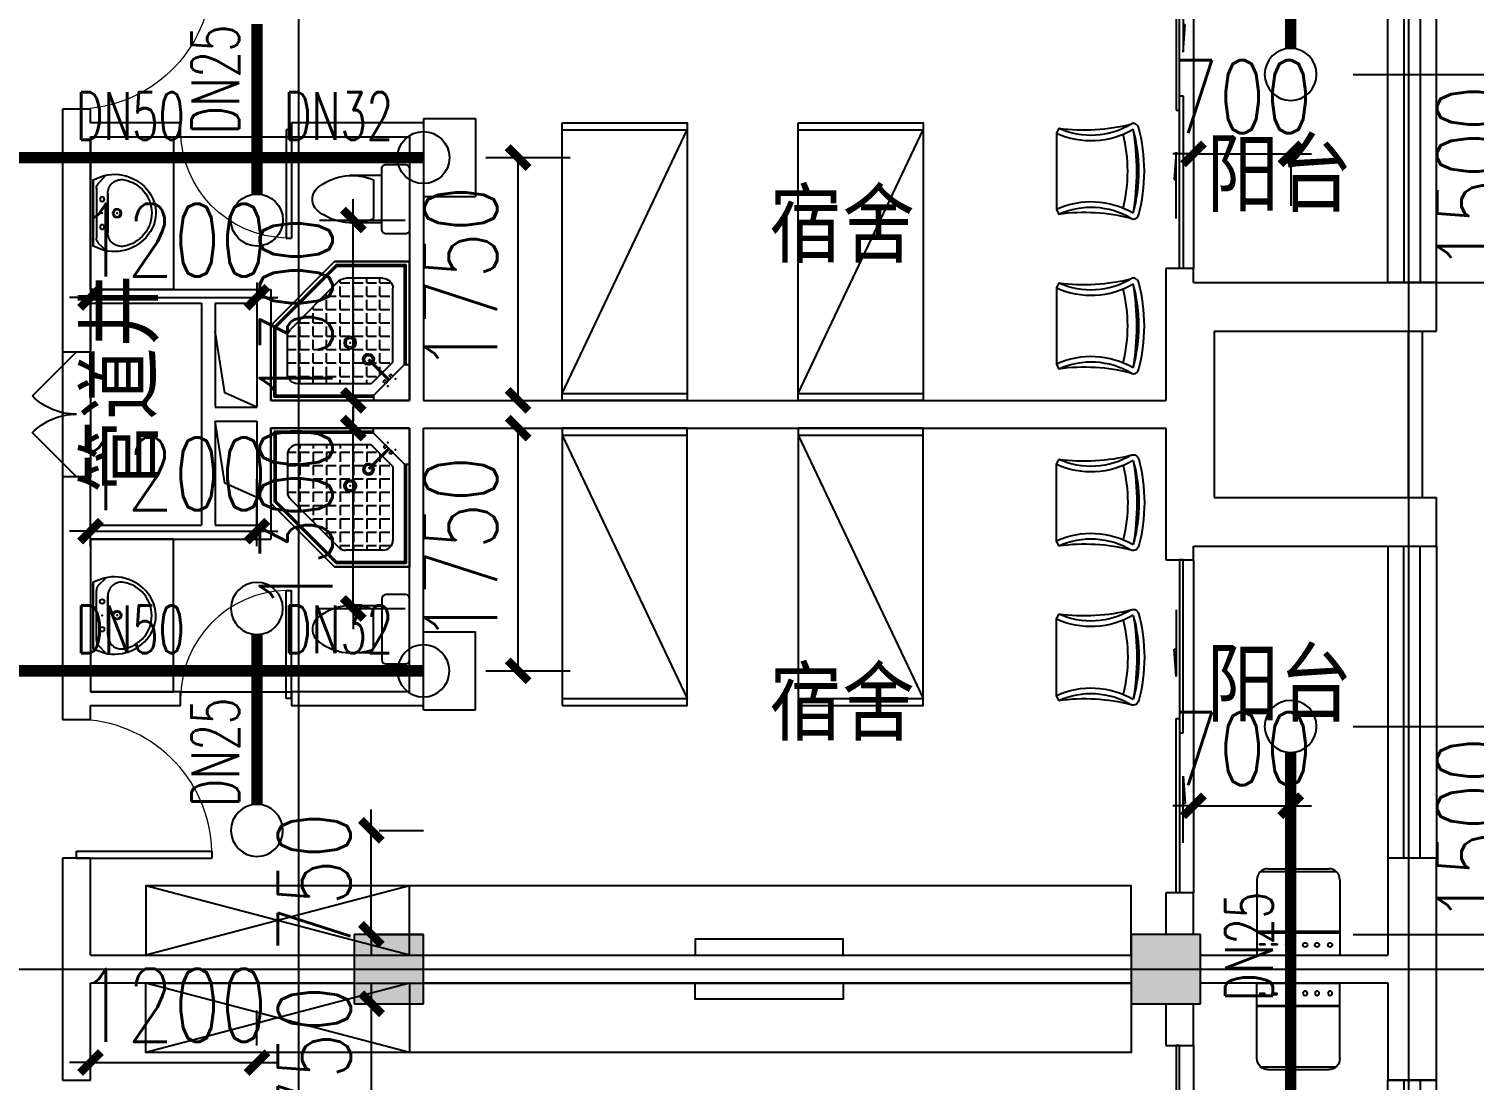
# Model space of a CAD drawing. Extents: x 0 to 2838408, y -923048 to 203859.
# Drawn here: x 2778019 to 2788435, y -373975 to -366397 of the extents above; entities that cross this region are included whole.
import ezdxf

# ---------------------------------------------------------------- set-up
doc = ezdxf.new("R2010")
doc.units = 0
doc.header["$LTSCALE"] = 1000
for name, color, linetype in [('A-Fixt', 81, 'Continuous'), ('CLAYER', 7, 'Continuous'), ('COLUMN', 9, 'Continuous'), ('DOOR_FIRE', 4, 'Continuous'), ('DOTE', 8, 'Continuous'), ('E2-栏杆', 92, 'Continuous'), ('EQUIP_喷头', 7, 'Continuous'), ('PIPE-喷淋', 6, 'Continuous'), ('PUB_HATCH', 8, 'Continuous'), ('PUB_TEXT', 7, 'Continuous'), ('TEXT_喷淋', 7, 'Continuous'), ('TWT_DIM', 3, 'Continuous'), ('WALL', 9, 'Continuous'), ('WINDOW', 4, 'Continuous'), ('XREF', 8, 'Continuous'), ('洁具', 213, 'Continuous'), ('配景', 3, 'Continuous')]:
    doc.layers.add(name, color=color, linetype=linetype)
doc.styles.add('_TCH_DIM_T3', font='SIMPLEX', dxfattribs={"width": 0.75, "bigfont": 'HZTXT'})
doc.styles.add('_TWT_PIPEDN', font='SIMPLEX', dxfattribs={"width": 0.8, "height": 2.3, "bigfont": 'HZTXT'})
doc.styles.get("Standard").update_dxf_attribs({"font": 'geniso.shx', "bigfont": 'hztxt.shx'})
doc.dimstyles.new('_TWT_ARCH&&150', dxfattribs={"dimtxt": 525, "dimasz": 150, "dimexe": 375, "dimexo": 450, "dimgap": 150, "dimtad": 1, "dimdec": 0, "dimzin": 0, "dimdsep": 46, "dimtxsty": '_TCH_DIM_T3', "dimblk": 'ARCHTICK', "dimcen": 0.09, "dimclrt": 7, "dimazin": 2, "dimtfac": 1, "dimtdec": 0, "dimtix": 1, "dimtmove": 2, "dimatfit": 3, "dimfxl": 1, "dimtolj": 1, "dimtzin": 0, "dimarcsym": 0})

# ---------------------------------------------------------------- blocks, each defined once
blk = doc.blocks.new('1F平面-CAD导入_dwg_Drawing4_t3_dwg_$plan$00001613-474159-1F-927810-1F')
at = {"layer": '洁具'}
for p, q in [((-30, 250), (-170, 250)), ((-200, 170), (-430, 170)), ((-260, -140), (-260, 140)), ((-200, -170), (-200, -220)), ((-170, -250), (-30, -250))]:
    blk.add_line(p, q, dxfattribs=at)
for points in [[(-200, 220), (-200, 170), (-200, -170), (-430, -170)], [(0, -220), (0, 220)]]:
    blk.add_lwpolyline(points, dxfattribs=at)
for centre, radius, start, end in [((-170, 220), 30, 90, 180), ((-30, 220), 30, 0, 90), ((-413, -227), 398, 67.4505, 126.6381), ((-590, 0), 110, 123.4509, 236.5491), ((-413, 227), 398, 233.3619, 292.5495), ((-170, -220), 30, 180, 270), ((-30, -220), 30, 270, 0)]:
    blk.add_arc(centre, radius, start, end, dxfattribs=at)
blk = doc.blocks.new('$lvtry$00000169')
at = {"color": 0}
for p, q in [((259, -36), (259, 0)), ((259, -36), (36, -259)), ((259, -24), (976, -24)), ((259, -36), (964, -36)), ((964, -36), (976, -24)), ((964, -36), (964, -525)), ((976, -24), (976, -530)), ((276, -120), (120, -276)), ((144, -151), (291, -298)), ((151, -144), (298, -291)), ((270, -213), (270, -143)), ((276, -120), (808, -120)), ((366, -213), (366, -143)), ((462, -213), (462, -143)), ((558, -213), (558, -143)), ((655, -213), (655, -143)), ((751, -213), (751, -143)), ((847, -213), (847, -143)), ((880, -192), (880, -460)), ((36, -259), (0, -259)), ((24, -259), (24, -976)), ((36, -259), (36, -964)), ((120, -276), (120, -808)), ((120, -309), (147, -309)), ((173, -309), (173, -239)), ((173, -309), (243, -309)), ((183, -213), (205, -213)), ((220, -213), (243, -213)), ((270, -213), (340, -213)), ((270, -263), (270, -239)), ((334, -309), (340, -309)), ((366, -213), (436, -213)), ((366, -309), (366, -239)), ((366, -309), (436, -309)), ((462, -213), (532, -213)), ((462, -309), (462, -239)), ((462, -309), (532, -309)), ((558, -213), (628, -213)), ((558, -309), (558, -239)), ((558, -309), (628, -309)), ((655, -213), (725, -213)), ((655, -309), (655, -239)), ((655, -309), (725, -309)), ((751, -213), (821, -213)), ((751, -309), (751, -239)), ((751, -309), (821, -309)), ((847, -213), (880, -213)), ((847, -309), (847, -239)), ((847, -309), (880, -309)), ((120, -405), (147, -405)), ((173, -405), (173, -335)), ((173, -405), (243, -405)), ((270, -405), (270, -335)), ((270, -405), (340, -405)), ((366, -405), (366, -335)), ((366, -405), (379, -405)), ((462, -405), (462, -335)), ((462, -405), (532, -405)), ((558, -405), (558, -335)), ((558, -405), (628, -405)), ((655, -405), (655, -335)), ((655, -405), (725, -405)), ((751, -405), (751, -335)), ((751, -405), (821, -405)), ((847, -405), (847, -335)), ((847, -405), (880, -405)), ((120, -501), (147, -501)), ((173, -501), (173, -431)), ((173, -501), (243, -501)), ((270, -501), (270, -431)), ((270, -501), (340, -501)), ((366, -501), (366, -431)), ((366, -501), (436, -501)), ((462, -501), (462, -431)), ((462, -501), (532, -501)), ((859, -511), (511, -859)), ((558, -501), (558, -431)), ((558, -501), (628, -501)), ((655, -501), (655, -431)), ((655, -501), (725, -501)), ((751, -501), (751, -431)), ((751, -501), (821, -501)), ((847, -501), (847, -431)), ((847, -501), (867, -501)), ((120, -598), (147, -598)), ((173, -598), (173, -528)), ((173, -598), (243, -598)), ((173, -694), (173, -624)), ((270, -598), (270, -528)), ((270, -598), (340, -598)), ((270, -694), (270, -624)), ((366, -598), (366, -528)), ((366, -598), (436, -598)), ((366, -694), (366, -624)), ((462, -598), (462, -528)), ((462, -598), (532, -598)), ((462, -694), (462, -624)), ((964, -525), (525, -964)), ((976, -530), (530, -976)), ((558, -598), (558, -528)), ((558, -598), (628, -598)), ((558, -694), (558, -624)), ((655, -598), (655, -528)), ((655, -598), (725, -598)), ((655, -694), (655, -624)), ((751, -598), (751, -528)), ((751, -598), (773, -598)), ((964, -525), (976, -530)), ((120, -694), (147, -694)), ((173, -694), (243, -694)), ((173, -790), (173, -720)), ((270, -694), (340, -694)), ((270, -790), (270, -720)), ((366, -694), (436, -694)), ((366, -790), (366, -720)), ((462, -694), (532, -694)), ((462, -790), (462, -720)), ((558, -694), (628, -694)), ((558, -790), (558, -720)), ((655, -694), (676, -694)), ((120, -790), (147, -790)), ((173, -790), (243, -790)), ((173, -878), (173, -816)), ((270, -790), (340, -790)), ((270, -880), (270, -816)), ((366, -790), (436, -790)), ((366, -880), (366, -816)), ((462, -790), (532, -790)), ((462, -880), (462, -816)), ((558, -790), (580, -790)), ((192, -880), (460, -880)), ((36, -964), (24, -976)), ((24, -976), (530, -976)), ((36, -964), (525, -964)), ((525, -964), (530, -976))]:
    blk.add_line(p, q, dxfattribs=at)
blk.add_lwpolyline([(0, 0), (0, -1000), (540, -1000), (1000, -540), (1000, 0)], close=True)
for points in [[(0, 0), (0, -1000)], [(0, 0), (1000, 0)], [(1000, 0), (1000, -540)], [(136, -190), (148, -178), (132, -162), (121, -174)], [(190, -136), (178, -148), (162, -132), (174, -121)], [(1000, -540), (540, -1000)], [(0, -1000), (540, -1000)]]:
    blk.add_lwpolyline(points, close=True, dxfattribs=at)
for radius in [43.8, 31.1]:
    blk.add_circle((416, -428), radius, dxfattribs=at)
for centre, radius, start, end in [((808, -192), 72, 0, 90), ((296, -296), 40.6, 142.583, 128.4197), ((296, -296), 28.6, 145.828, 125.6599), ((808, -460), 72, 315, 0), ((192, -808), 72, 180, 270), ((460, -808), 72, 270, 315)]:
    blk.add_arc(centre, radius, start, end, dxfattribs=at)
for p in [(156, -102, 0), (103, -156, 0), (416, -428, 0)]:
    blk.add_point(p, dxfattribs=at)
blk = doc.blocks.new('$lvtry$00000178')
at = {"color": 0}
for p, q in [((-238, 0), (238, 0)), ((-214, -36), (-272, -91)), ((-180, -23), (180, -23)), ((216, -37), (268, -91)), ((-142, -105), (140, -105)), ((140, -105), (-142, -105))]:
    blk.add_line(p, q, dxfattribs=at)
blk.add_lwpolyline([(-104, -430, 0.224698), (110, -425, 0.348046), (269, -79), (239, 0), (-241, 0), (-271, -79, 0.356844)], format="xyb", close=True, dxfattribs=at)
for centre, radius in [((-100, -65), 16.3), ((100, -65), 16.3), ((1, -172), 31.6)]:
    blk.add_circle(centre, radius, dxfattribs=at)
at = {"color": 0, "lineweight": 13}
blk.add_circle((1, -172), 23, dxfattribs=at)
at = {"color": 0}
for centre, radius, start, end in [((-180, -73), 50, 90, 133.181), ((180, -73), 50, 44.5607, 90), ((-142, -205), 100, 90, 190.5602), ((140, -205), 100, 349.4398, 90), ((-1, -179), 243, 190.5602, 349.4398)]:
    blk.add_arc(centre, radius, start, end, dxfattribs=at)
for p in [(0, -65), (1, -172)]:
    blk.add_point(p, dxfattribs=at)
blk = doc.blocks.new('A$C70365C93')
at = {"layer": '洁具'}
blk.add_lwpolyline([(-1900, 2300), (-1900, 1700), (-800, 1700), (-800, 2300)], close=True, dxfattribs=at)
blk.add_blockref('$lvtry$00000178', (-1350, 2280), dxfattribs=at)
at = {"layer": '洁具', "rotation": 180}
blk.add_blockref('$lvtry$00000169', (0, 0), dxfattribs=at)
at = {"layer": '洁具', "extrusion": (0, 0, -1), "xscale": -1, "zscale": -1, "rotation": 90}
blk.add_blockref('1F平面-CAD导入_dwg_Drawing4_t3_dwg_$plan$00001613-474159-1F-927810-1F', (1450, 0), dxfattribs=at)
blk = doc.blocks.new('单人床')
at = {"layer": 'A-Fixt'}
for p, q in [((47774, 13973), (48674, 13973)), ((47774, 12073), (48674, 13973)), ((47774, 12073), (48674, 12073))]:
    blk.add_line(p, q, dxfattribs=at)
blk.add_lwpolyline([(47774, 14023), (48674, 14023), (48674, 12023), (47774, 12023), (47774, 14023)], dxfattribs=at)
blk = doc.blocks.new('CH_AP01')
for p, q in [((-311, 17), (-275, 0)), ((-275, 0), (275, 0)), ((275, 0), (311, 17))]:
    blk.add_line(p, q)
for centre, radius, start, end in [((0, -579), 1213, 74.7104, 105.2896), ((-307, 555), 37.8, 100.1859, 202.8359), ((-1658, 202), 1360, 352.1659, 14.4283), ((-824, 250), 563, 335.5038, 31.0903), ((0, -579), 1173, 75.0287, 104.9713), ((0, -1278), 1857, 80.611, 99.389), ((-824, 250), 603, 335.5038, 30.2691), ((824, 250), 603, 149.7309, 204.4962), ((824, 250), 563, 148.9097, 204.4962), ((1658, 202), 1360, 165.5717, 187.8341), ((307, 555), 37.8, 337.1641, 79.8141), ((0, -579), 1093, 75.8767, 104.1233)]:
    blk.add_arc(centre, radius, start, end)
blk = doc.blocks.new('A$C61295E98')
at = {"color": 3}
for p, q in [((544, 598), (0, 598)), ((0, 598), (0, 0)), ((161, 598), (161, 0)), ((170, 0), (170, 598)), ((603, 572), (603, 26)), ((624, 518), (624, 80)), ((544, 0), (0, 0))]:
    blk.add_line(p, q, dxfattribs=at)
for points in [[(82, 540), (75, 540), (75, 577), (82, 577)], [(82, 453), (75, 453), (75, 490), (82, 490)], [(82, 353), (75, 353), (75, 389), (82, 389)]]:
    blk.add_lwpolyline(points, close=True, dxfattribs=at)
for centre in [(74, 250), (74, 164), (74, 71)]:
    blk.add_circle(centre, 15.7, dxfattribs=at)
for centre, start, end in [((544, 518), 360, 90), ((544, 80), 270, 0)]:
    blk.add_arc(centre, 80, start, end, dxfattribs=at)
blk = doc.blocks.new('宿舍')
at = {"layer": 'A-Fixt'}
for p, q in [((47854, 13802), (48354, 15702)), ((48354, 13802), (47854, 15702)), ((47854, 13802), (48354, 13802))]:
    blk.add_line(p, q, dxfattribs=at)
for points in [[(47854, 8602), (48354, 8602), (48354, 15702), (47854, 15702)], [(47854, 10676), (47970, 10676), (47970, 11743), (47854, 11743)]]:
    blk.add_lwpolyline(points, close=True, dxfattribs=at)
at = {"xscale": -1, "rotation": 90}
for p in [(63677, 60475), (63677, 58775)]:
    blk.add_blockref('单人床', p, dxfattribs=at)
at = {"layer": 'A-Fixt', "xscale": -1, "rotation": 180}
for p in [(50002, 9140), (51117, 9140)]:
    blk.add_blockref('CH_AP01', p, dxfattribs=at)
at = {"layer": '配景', "color": 252}
blk.add_blockref('A$C61295E98', (47854, 7097), dxfattribs=at)
blk = doc.blocks.new('$DorLib2D$00000131')
at = {"color": 0, "linetype": 'Continuous'}
for p, q in [((0.15, 0.125), (0.2319, 0.1973)), ((0.2319, 0.1973), (0.2319, 0.125)), ((-0.5, 0.125), (-0.5, 0)), ((0.0192, 0.125), (-0.5, 0.125)), ((0.0192, 0), (0.0192, 0.125)), ((0.35, 0.125), (0.15, 0.125)), ((-0.5, 0), (0.0192, 0)), ((-0.024, 0), (0.5, 0)), ((-0.024, -0.125), (-0.024, 0)), ((0.5, 0), (0.5, -0.125)), ((-0.35, -0.125), (-0.15, -0.125)), ((-0.2319, -0.1973), (-0.2319, -0.125)), ((-0.15, -0.125), (-0.2319, -0.1973)), ((0.5, -0.125), (-0.024, -0.125))]:
    blk.add_line(p, q, dxfattribs=at)
blk = doc.blocks.new('$WINLIB2D$00000001')
at = {"color": 0}
for points in [[(-0.5, 0.5), (-0.5, -0.5)], [(-0.5, 0.5), (0.5, 0.5)], [(0.5, -0.5), (0.5, 0.5)], [(0.5, 0.1667), (-0.5, 0.1667)], [(0.5, -0.1667), (-0.5, -0.1667)], [(-0.5, -0.5), (0.5, -0.5)]]:
    blk.add_lwpolyline(points, dxfattribs=at)
blk = doc.blocks.new('$DorLib2D$00000116')
at = {"color": 0}
for p, q in [((-0.5, 0), (-0.146, 0.354)), ((0.5, 0), (0.146, 0.354))]:
    blk.add_line(p, q, dxfattribs=at)
for centre, start, end in [((-0.5, 0), 0, 45), ((0.5, 0), 135, 180)]:
    blk.add_arc(centre, 0.5, start, end, dxfattribs=at)
blk = doc.blocks.new('$DorLib2D$00000001')
for p, q in [((0.45, 0.975), (0.5, 0.975)), ((0.45, 0), (0.45, 0.975)), ((0.5, 0), (0.5, 0.975)), ((0.5, 0), (0.45, 0))]:
    blk.add_line(p, q)
at = {"lineweight": 13}
blk.add_arc((0.475, 0), 0.975, 91.4693, 180, dxfattribs=at)
blk = doc.blocks.new('2F1')
at = {"layer": 'PUB_HATCH'}
for points in [[(2444316.7, -372925.2), (2444316.7, -373425.2), (2444816.7, -373425.2), (2444816.7, -372925.2)], [(2449916.7, -372925.2), (2449916.7, -373425.2), (2450416.7, -373425.2), (2450416.7, -372925.2)]]:
    blk.add_hatch(color=256, dxfattribs=at).paths.add_polyline_path(points)
for points in [[(2443616.7, -369125.2), (2443386.5, -369021.7), (2443316.7, -368575.2)], [(2443616.7, -369775.2), (2443386.5, -369671.7), (2443316.7, -369225.2)]]:
    blk.add_lwpolyline(points)
at = {"layer": 'COLUMN'}
for p, q in [((2444316.7, -372925.2), (2444316.7, -373425.2)), ((2444816.7, -372925.2), (2444316.7, -372925.2)), ((2444816.7, -373425.2), (2444816.7, -372925.2)), ((2449916.7, -372925.2), (2449916.7, -373425.2)), ((2450416.7, -372925.2), (2449916.7, -372925.2)), ((2450416.7, -373425.2), (2450416.7, -372925.2)), ((2444316.7, -373425.2), (2444816.7, -373425.2)), ((2449916.7, -373425.2), (2450416.7, -373425.2))]:
    blk.add_line(p, q, dxfattribs=at)
at = {"layer": 'DOOR_FIRE'}
for p, q in [((2442216.7, -368725.2), (2442216.7, -369625.2)), ((2442416.7, -368725.2), (2442416.7, -369625.2))]:
    blk.add_line(p, q, dxfattribs=at)
at = {"layer": 'DOTE'}
for p, q in [((2443916.7, -327575.2), (2443916.7, -410775.2)), ((2451916.7, -327575.2), (2451916.7, -410775.2)), ((2435862.3, -373175.2), (2453916.7, -373175.2))]:
    blk.add_line(p, q, dxfattribs=at)
at = {"layer": 'E2-栏杆'}
for points in [[(2451916.7, -369775.2), (2451916.7, -368575.2)], [(2452016.7, -369775.2), (2452016.7, -368575.2)]]:
    blk.add_lwpolyline(points, dxfattribs=at)
at = {"layer": 'WALL'}
for p, q in [((2442416.7, -366975.2), (2442216.7, -366975.2)), ((2442216.7, -366975.2), (2442216.7, -367075.2)), ((2442416.7, -367075.2), (2442416.7, -366975.2)), ((2442216.7, -367075.2), (2442216.7, -368275.2)), ((2443066.7, -367075.2), (2442416.7, -367075.2)), ((2443066.7, -367175.2), (2443066.7, -367075.2)), ((2444816.7, -367075.2), (2443866.7, -367075.2)), ((2443866.7, -367075.2), (2443866.7, -367175.2)), ((2444816.7, -367075.2), (2444816.7, -369075.2)), ((2442416.7, -367175.2), (2442416.7, -368275.2)), ((2442416.7, -367175.2), (2443066.7, -367175.2)), ((2443866.7, -367175.2), (2444716.7, -367175.2)), ((2444716.7, -367175.2), (2444716.7, -369075.2)), ((2450366.7, -368125.2), (2450166.7, -368125.2)), ((2450166.7, -368125.2), (2450166.7, -368475.2)), ((2450366.7, -368225.2), (2450366.7, -368125.2)), ((2442216.7, -368275.2), (2442216.7, -368725.2)), ((2442416.7, -368275.2), (2443216.7, -368275.2)), ((2443216.7, -368275.2), (2443716.7, -368275.2)), ((2443716.7, -368275.2), (2443716.7, -369075.2)), ((2450366.7, -368225.2), (2451766.7, -368225.2)), ((2452116.7, -368225.2), (2451766.7, -368225.2)), ((2452116.7, -368575.2), (2452116.7, -368225.2)), ((2442416.7, -368725.2), (2442416.7, -368375.2)), ((2442416.7, -368375.2), (2443216.7, -368375.2)), ((2443216.7, -368375.2), (2443216.7, -369175.2)), ((2443316.7, -368375.2), (2443616.7, -368375.2)), ((2443316.7, -368375.2), (2443316.7, -369125.2)), ((2443616.7, -368375.2), (2443616.7, -369125.2)), ((2450166.7, -368475.2), (2450166.7, -369075.2)), ((2450516.7, -368575.2), (2450516.7, -369175.2)), ((2450516.7, -368575.2), (2452116.7, -368575.2)), ((2442216.7, -368725.2), (2442416.7, -368725.2)), ((2443716.7, -369075.2), (2444716.7, -369075.2)), ((2444816.7, -369075.2), (2450166.7, -369075.2)), ((2443216.7, -369175.2), (2443216.7, -369975.2)), ((2443316.7, -369125.2), (2443616.7, -369125.2)), ((2450516.7, -369175.2), (2450516.7, -369775.2)), ((2443316.7, -369225.2), (2443316.7, -369975.2)), ((2443316.7, -369225.2), (2443616.7, -369225.2)), ((2443616.7, -369225.2), (2443616.7, -369975.2)), ((2443716.7, -369275.2), (2443716.7, -370075.2)), ((2443716.7, -369275.2), (2444716.7, -369275.2)), ((2444716.7, -371175.2), (2444716.7, -369275.2)), ((2444816.7, -371275.2), (2444816.7, -369275.2)), ((2444816.7, -369275.2), (2450166.7, -369275.2)), ((2450166.7, -369275.2), (2450166.7, -369875.2)), ((2442416.7, -369625.2), (2442216.7, -369625.2)), ((2442216.7, -369625.2), (2442216.7, -370075.2)), ((2442416.7, -369975.2), (2442416.7, -369625.2)), ((2450516.7, -369775.2), (2452116.7, -369775.2)), ((2452116.7, -370125.2), (2452116.7, -369775.2)), ((2450166.7, -369875.2), (2450166.7, -370225.2)), ((2442416.7, -369975.2), (2443216.7, -369975.2)), ((2443316.7, -369975.2), (2443616.7, -369975.2)), ((2442216.7, -370075.2), (2442216.7, -371275.2)), ((2442416.7, -370075.2), (2442416.7, -371175.2)), ((2442416.7, -370075.2), (2443216.7, -370075.2)), ((2443216.7, -370075.2), (2443716.7, -370075.2)), ((2450366.7, -370225.2), (2450366.7, -370125.2)), ((2450366.7, -370125.2), (2451766.7, -370125.2)), ((2451766.7, -370125.2), (2452116.7, -370125.2)), ((2450166.7, -370225.2), (2450366.7, -370225.2)), ((2443066.7, -371175.2), (2442416.7, -371175.2)), ((2443066.7, -371275.2), (2443066.7, -371175.2)), ((2444716.7, -371175.2), (2443866.7, -371175.2)), ((2443866.7, -371175.2), (2443866.7, -371275.2)), ((2442216.7, -371275.2), (2442216.7, -371375.2)), ((2442416.7, -371275.2), (2443066.7, -371275.2)), ((2442416.7, -371375.2), (2442416.7, -371275.2)), ((2443866.7, -371275.2), (2444816.7, -371275.2)), ((2442216.7, -371375.2), (2442416.7, -371375.2)), ((2442416.7, -372375.2), (2442216.7, -372375.2)), ((2442216.7, -372375.2), (2442216.7, -373175.2)), ((2442416.7, -373075.2), (2442416.7, -372375.2)), ((2452116.7, -372375.2), (2451766.7, -372375.2)), ((2451766.7, -372375.2), (2451766.7, -373075.2)), ((2452116.7, -373175.2), (2452116.7, -372375.2)), ((2450366.7, -372625.2), (2450166.7, -372625.2)), ((2450166.7, -372625.2), (2450166.7, -372925.2)), ((2450366.7, -372925.2), (2450366.7, -372625.2)), ((2442416.7, -373075.2), (2444316.7, -373075.2)), ((2444816.7, -373075.2), (2449916.7, -373075.2)), ((2450416.7, -373075.2), (2451766.7, -373075.2)), ((2442216.7, -373175.2), (2442216.7, -373975.2)), ((2452116.7, -373975.2), (2452116.7, -373175.2)), ((2442416.7, -373975.2), (2442416.7, -373275.2)), ((2442416.7, -373275.2), (2444316.7, -373275.2)), ((2444816.7, -373275.2), (2449916.7, -373275.2)), ((2450416.7, -373275.2), (2451766.7, -373275.2)), ((2451766.7, -373275.2), (2451766.7, -373975.2)), ((2450166.7, -373425.2), (2450166.7, -373725.2)), ((2450366.7, -373725.2), (2450366.7, -373425.2)), ((2450166.7, -373725.2), (2450366.7, -373725.2)), ((2442216.7, -373975.2), (2442416.7, -373975.2)), ((2451766.7, -373975.2), (2452116.7, -373975.2))]:
    blk.add_line(p, q, dxfattribs=at)
at = {"layer": 'WINDOW'}
for p, q in [((2450366.7, -365725.2), (2450366.7, -368125.2)), ((2443066.7, -367175.2), (2443866.7, -367175.2)), ((2450366.7, -370225.2), (2450366.7, -372625.2)), ((2443066.7, -371175.2), (2443866.7, -371175.2)), ((2450366.7, -373725.2), (2450366.7, -376125.2))]:
    blk.add_line(p, q, dxfattribs=at)
at = {"xscale": -1, "rotation": 89.99999999992463}
for name, p in [('宿舍', (2458518.4, -317421.4)), ('A$C70365C93', (2444716.7, -369075.2)), ('宿舍', (2458518.4, -325421.4))]:
    blk.add_blockref(name, p, dxfattribs=at)
for name, p, rotation in [('A$C70365C93', (2444716.7, -369275.2), 89.99999999999997), ('宿舍', (2458518.4, -420929.1), 90.0000000045906)]:
    blk.add_blockref(name, p, dxfattribs=dict(rotation=rotation))
at = {"layer": 'DOOR_FIRE', "xscale": 900, "yscale": -900, "zscale": 200, "rotation": 269.9999999999852}
blk.add_blockref('$DorLib2D$00000116', (2442316.7, -369175.2), dxfattribs=at)
at = {"layer": 'WINDOW'}
for name, p, xscale, yscale, zscale, rotation in [('$DorLib2D$00000131', (2450266.7, -366925.2), -2400, 200, -2400, 270), ('$DorLib2D$00000001', (2442316.7, -366475.2), 1000, -1000, 1000, 89.99999999999298), ('$WINLIB2D$00000001', (2451941.7, -367100.2), 2249.999999993481, 350, 2249.999999993481, 90), ('$WINLIB2D$00000001', (2451941.7, -371250.2), -2249.999999993481, 350, -2249.999999993481, 90), ('$DorLib2D$00000131', (2450266.7, -371425.2), 2400, 200, 2400, 270), ('$DorLib2D$00000001', (2442316.7, -371875.2), -1000, -1000, -1000, 90.00000000000703), ('$DorLib2D$00000131', (2450266.7, -374925.2), -2400, 200, -2400, 270), ('$WINLIB2D$00000001', (2451941.7, -375100.2), 2249.999999993481, 350, 2249.999999993481, 90)]:
    blk.add_blockref(name, p, dxfattribs=dict(at, xscale=xscale, yscale=yscale, zscale=zscale, rotation=rotation))
at = {"layer": 'WINDOW', "xscale": 800, "zscale": 800}
for p, yscale in [((2443466.7, -367125.2), -800), ((2443466.7, -371225.2), 800)]:
    blk.add_blockref('$DorLib2D$00000001', p, dxfattribs=dict(at, yscale=yscale))
at = {"layer": 'CLAYER'}
blk.add_text('管道井', height=525, rotation=90, dxfattribs=at).set_placement((2442903.7, -369742.9))
at = {"layer": 'PUB_TEXT'}
for s, p in [('阳台', (2450461.5, -367717.5)), ('宿舍', (2447308.9, -368083.2)), ('阳台', (2450461.5, -371392.9)), ('宿舍', (2447308.9, -371528.6))]:
    blk.add_text(s, height=525, dxfattribs=at).set_placement(p)
blk = doc.blocks.new('_ArchTick')
at = {"color": 0, "linetype": 'ByBlock', "const_width": 0.4}
blk.add_lwpolyline([(-0.5, -0.5), (0.5, 0.5)], dxfattribs=at)
blk = doc.blocks.new('*D1735')
at = {"layer": 'Defpoints', "color": 0, "linetype": 'ByBlock', "transparency": 16777216}
for p in [(2787113, -371425), (2788844, -371425), (2787113, -372925)]:
    blk.add_point(p, dxfattribs=at)
at = {"layer": 'TWT_DIM', "color": 0, "linetype": 'ByBlock', "lineweight": -2, "transparency": 16777216}
for p, q in [((2788844, -371425), (2788844, -371275)), ((2787563, -371425), (2789219, -371425)), ((2788844, -372925), (2788844, -371425)), ((2787563, -372925), (2789219, -372925)), ((2788844, -372925), (2788844, -373075))]:
    blk.add_line(p, q, dxfattribs=at)
at = {"layer": 'TWT_DIM', "color": 0, "linetype": 'ByBlock', "lineweight": -2, "transparency": 16777216, "xscale": 150, "yscale": 150, "zscale": 150}
for p, rotation in [((2788844, -371425), 270), ((2788844, -372925), 90)]:
    blk.add_blockref('_ArchTick', p, dxfattribs=dict(at, rotation=rotation))
at = {"layer": 'TWT_DIM', "color": 7, "linetype": 'ByBlock', "transparency": 16777216, "insert": (2788431, -372175), "char_height": 525, "attachment_point": 5, "rotation": 90, "style": '_TCH_DIM_T3'}
blk.add_mtext('\\A1;1500', dxfattribs=at)
blk = doc.blocks.new('*D1736')
at = {"layer": 'Defpoints', "color": 0, "linetype": 'ByBlock', "transparency": 16777216}
for p in [(2786413, -371525), (2787113, -371525), (2787113, -371998)]:
    blk.add_point(p, dxfattribs=at)
at = {"layer": 'TWT_DIM', "color": 0, "linetype": 'ByBlock', "lineweight": -2, "transparency": 16777216}
for p, q in [((2786413, -371998), (2786263, -371998)), ((2786413, -371975), (2786413, -372373)), ((2786413, -371998), (2787113, -371998)), ((2787113, -371975), (2787113, -372373)), ((2787113, -371998), (2787263, -371998))]:
    blk.add_line(p, q, dxfattribs=at)
at = {"layer": 'TWT_DIM', "color": 0, "linetype": 'ByBlock', "lineweight": -2, "transparency": 16777216, "xscale": 150, "yscale": 150, "zscale": 150}
blk.add_blockref('_ArchTick', (2786413, -371998), dxfattribs=at)
at = {"layer": 'TWT_DIM', "color": 0, "linetype": 'ByBlock', "lineweight": -2, "transparency": 16777216, "xscale": 150, "yscale": 150, "zscale": 150, "rotation": 180}
blk.add_blockref('_ArchTick', (2787113, -371998), dxfattribs=at)
at = {"layer": 'TWT_DIM', "color": 7, "linetype": 'ByBlock', "transparency": 16777216, "insert": (2786763, -371586), "char_height": 525, "attachment_point": 5, "style": '_TCH_DIM_T3'}
blk.add_mtext('\\A1;700', dxfattribs=at)
blk = doc.blocks.new('*D1742')
at = {"layer": 'Defpoints', "color": 0, "linetype": 'ByBlock', "transparency": 16777216}
for p in [(2780095, -373425), (2780489, -373425), (2780095, -374175)]:
    blk.add_point(p, dxfattribs=at)
at = {"layer": 'TWT_DIM', "color": 0, "linetype": 'ByBlock', "lineweight": -2, "transparency": 16777216}
for p, q in [((2780489, -373425), (2780489, -373275)), ((2780489, -374175), (2780489, -373425)), ((2780545, -373425), (2780864, -373425)), ((2780489, -374175), (2780489, -374325)), ((2780545, -374175), (2780864, -374175))]:
    blk.add_line(p, q, dxfattribs=at)
at = {"layer": 'TWT_DIM', "color": 0, "linetype": 'ByBlock', "lineweight": -2, "transparency": 16777216, "xscale": 150, "yscale": 150, "zscale": 150}
for p, rotation in [((2780489, -373425), 270), ((2780489, -374175), 90)]:
    blk.add_blockref('_ArchTick', p, dxfattribs=dict(at, rotation=rotation))
at = {"layer": 'TWT_DIM', "color": 7, "linetype": 'ByBlock', "transparency": 16777216, "insert": (2780076, -373800), "char_height": 525, "attachment_point": 5, "rotation": 90, "style": '_TCH_DIM_T3'}
blk.add_mtext('\\A1;750', dxfattribs=at)
blk = doc.blocks.new('*D1744')
at = {"layer": 'Defpoints', "color": 0, "linetype": 'ByBlock', "transparency": 16777216}
for p in [(2779663, -373849), (2778463, -374175), (2779663, -374175)]:
    blk.add_point(p, dxfattribs=at)
at = {"layer": 'TWT_DIM', "color": 0, "linetype": 'ByBlock', "lineweight": -2, "transparency": 16777216}
for p, q in [((2778463, -373725), (2778463, -373474)), ((2779663, -373725), (2779663, -373474)), ((2778463, -373849), (2778313, -373849)), ((2778463, -373849), (2779663, -373849)), ((2779663, -373849), (2779813, -373849))]:
    blk.add_line(p, q, dxfattribs=at)
at = {"layer": 'TWT_DIM', "color": 0, "linetype": 'ByBlock', "lineweight": -2, "transparency": 16777216, "xscale": 150, "yscale": 150, "zscale": 150}
blk.add_blockref('_ArchTick', (2778463, -373849), dxfattribs=at)
at = {"layer": 'TWT_DIM', "color": 0, "linetype": 'ByBlock', "lineweight": -2, "transparency": 16777216, "xscale": 150, "yscale": 150, "zscale": 150, "rotation": 180}
blk.add_blockref('_ArchTick', (2779663, -373849), dxfattribs=at)
at = {"layer": 'TWT_DIM', "color": 7, "linetype": 'ByBlock', "transparency": 16777216, "insert": (2779063, -373436), "char_height": 525, "attachment_point": 5, "style": '_TCH_DIM_T3'}
blk.add_mtext('\\A1;1200', dxfattribs=at)
blk = doc.blocks.new('*D1745')
at = {"layer": 'Defpoints', "color": 0, "linetype": 'ByBlock', "transparency": 16777216}
for p in [(2779663, -367775), (2780357, -367775), (2779663, -369075)]:
    blk.add_point(p, dxfattribs=at)
at = {"layer": 'TWT_DIM', "color": 0, "linetype": 'ByBlock', "lineweight": -2, "transparency": 16777216}
for p, q in [((2780357, -367775), (2780357, -367625)), ((2780113, -367775), (2780732, -367775)), ((2780357, -369075), (2780357, -367775)), ((2780113, -369075), (2780732, -369075)), ((2780357, -369075), (2780357, -369225))]:
    blk.add_line(p, q, dxfattribs=at)
at = {"layer": 'TWT_DIM', "color": 0, "linetype": 'ByBlock', "lineweight": -2, "transparency": 16777216, "xscale": 150, "yscale": 150, "zscale": 150}
for p, rotation in [((2780357, -367775), 270), ((2780357, -369075), 90)]:
    blk.add_blockref('_ArchTick', p, dxfattribs=dict(at, rotation=rotation))
at = {"layer": 'TWT_DIM', "color": 7, "linetype": 'ByBlock', "transparency": 16777216, "insert": (2779945, -368425), "char_height": 525, "attachment_point": 5, "rotation": 90, "style": '_TCH_DIM_T3'}
blk.add_mtext('\\A1;1300', dxfattribs=at)
blk = doc.blocks.new('*D1746')
at = {"layer": 'Defpoints', "color": 0, "linetype": 'ByBlock', "transparency": 16777216}
for p in [(2779663, -369275), (2780357, -369275), (2779663, -370575)]:
    blk.add_point(p, dxfattribs=at)
at = {"layer": 'TWT_DIM', "color": 0, "linetype": 'ByBlock', "lineweight": -2, "transparency": 16777216}
for p, q in [((2780357, -369275), (2780357, -369125)), ((2780113, -369275), (2780732, -369275)), ((2780357, -370575), (2780357, -369275)), ((2780113, -370575), (2780732, -370575)), ((2780357, -370575), (2780357, -370725))]:
    blk.add_line(p, q, dxfattribs=at)
at = {"layer": 'TWT_DIM', "color": 0, "linetype": 'ByBlock', "lineweight": -2, "transparency": 16777216, "xscale": 150, "yscale": 150, "zscale": 150}
for p, rotation in [((2780357, -369275), 270), ((2780357, -370575), 90)]:
    blk.add_blockref('_ArchTick', p, dxfattribs=dict(at, rotation=rotation))
at = {"layer": 'TWT_DIM', "color": 7, "linetype": 'ByBlock', "transparency": 16777216, "insert": (2779945, -369925), "char_height": 525, "attachment_point": 5, "rotation": 90, "style": '_TCH_DIM_T3'}
blk.add_mtext('\\A1;1300', dxfattribs=at)
blk = doc.blocks.new('*D1747')
at = {"layer": 'Defpoints', "color": 0, "linetype": 'ByBlock', "transparency": 16777216}
for p in [(2780863, -369275), (2781545, -369275), (2780863, -371025)]:
    blk.add_point(p, dxfattribs=at)
at = {"layer": 'TWT_DIM', "color": 0, "linetype": 'ByBlock', "lineweight": -2, "transparency": 16777216}
for p, q in [((2781313, -369275), (2781920, -369275)), ((2781545, -371025), (2781545, -369275)), ((2781313, -371025), (2781920, -371025))]:
    blk.add_line(p, q, dxfattribs=at)
at = {"layer": 'TWT_DIM', "color": 0, "linetype": 'ByBlock', "lineweight": -2, "transparency": 16777216, "xscale": 150, "yscale": 150, "zscale": 150}
for p, rotation in [((2781545, -369275), 90), ((2781545, -371025), 270)]:
    blk.add_blockref('_ArchTick', p, dxfattribs=dict(at, rotation=rotation))
at = {"layer": 'TWT_DIM', "color": 7, "linetype": 'ByBlock', "transparency": 16777216, "insert": (2781132, -370150), "char_height": 525, "attachment_point": 5, "rotation": 90, "style": '_TCH_DIM_T3'}
blk.add_mtext('\\A1;1750', dxfattribs=at)
blk = doc.blocks.new('*D1748')
at = {"layer": 'Defpoints', "color": 0, "linetype": 'ByBlock', "transparency": 16777216}
for p in [(2780094, -372175), (2780487, -372175), (2780094, -372925)]:
    blk.add_point(p, dxfattribs=at)
at = {"layer": 'TWT_DIM', "color": 0, "linetype": 'ByBlock', "lineweight": -2, "transparency": 16777216}
for p, q in [((2780487, -372175), (2780487, -372025)), ((2780487, -372925), (2780487, -372175)), ((2780544, -372175), (2780862, -372175)), ((2780487, -372925), (2780487, -373075)), ((2780544, -372925), (2780862, -372925))]:
    blk.add_line(p, q, dxfattribs=at)
at = {"layer": 'TWT_DIM', "color": 0, "linetype": 'ByBlock', "lineweight": -2, "transparency": 16777216, "xscale": 150, "yscale": 150, "zscale": 150}
for p, rotation in [((2780487, -372175), 270), ((2780487, -372925), 90)]:
    blk.add_blockref('_ArchTick', p, dxfattribs=dict(at, rotation=rotation))
at = {"layer": 'TWT_DIM', "color": 7, "linetype": 'ByBlock', "transparency": 16777216, "insert": (2780075, -372550), "char_height": 525, "attachment_point": 5, "rotation": 90, "style": '_TCH_DIM_T3'}
blk.add_mtext('\\A1;750', dxfattribs=at)
blk = doc.blocks.new('*D1749')
at = {"layer": 'Defpoints', "color": 0, "linetype": 'ByBlock', "transparency": 16777216}
for p in [(2779663, -370018), (2778463, -370575), (2779663, -370575)]:
    blk.add_point(p, dxfattribs=at)
at = {"layer": 'TWT_DIM', "color": 0, "linetype": 'ByBlock', "lineweight": -2, "transparency": 16777216}
for p, q in [((2778463, -370125), (2778463, -369643)), ((2779663, -370125), (2779663, -369643)), ((2778463, -370018), (2778313, -370018)), ((2778463, -370018), (2779663, -370018)), ((2779663, -370018), (2779813, -370018))]:
    blk.add_line(p, q, dxfattribs=at)
at = {"layer": 'TWT_DIM', "color": 0, "linetype": 'ByBlock', "lineweight": -2, "transparency": 16777216, "xscale": 150, "yscale": 150, "zscale": 150}
blk.add_blockref('_ArchTick', (2778463, -370018), dxfattribs=at)
at = {"layer": 'TWT_DIM', "color": 0, "linetype": 'ByBlock', "lineweight": -2, "transparency": 16777216, "xscale": 150, "yscale": 150, "zscale": 150, "rotation": 180}
blk.add_blockref('_ArchTick', (2779663, -370018), dxfattribs=at)
at = {"layer": 'TWT_DIM', "color": 7, "linetype": 'ByBlock', "transparency": 16777216, "insert": (2779063, -369605), "char_height": 525, "attachment_point": 5, "style": '_TCH_DIM_T3'}
blk.add_mtext('\\A1;1200', dxfattribs=at)
blk = doc.blocks.new('*D1750')
at = {"layer": 'Defpoints', "color": 0, "linetype": 'ByBlock', "transparency": 16777216}
for p in [(2780863, -367325), (2781545, -367325), (2780863, -369075)]:
    blk.add_point(p, dxfattribs=at)
at = {"layer": 'TWT_DIM', "color": 0, "linetype": 'ByBlock', "lineweight": -2, "transparency": 16777216}
for p, q in [((2781313, -367325), (2781920, -367325)), ((2781545, -369075), (2781545, -367325)), ((2781313, -369075), (2781920, -369075))]:
    blk.add_line(p, q, dxfattribs=at)
at = {"layer": 'TWT_DIM', "color": 0, "linetype": 'ByBlock', "lineweight": -2, "transparency": 16777216, "xscale": 150, "yscale": 150, "zscale": 150}
for p, rotation in [((2781545, -367325), 90), ((2781545, -369075), 270)]:
    blk.add_blockref('_ArchTick', p, dxfattribs=dict(at, rotation=rotation))
at = {"layer": 'TWT_DIM', "color": 7, "linetype": 'ByBlock', "transparency": 16777216, "insert": (2781132, -368200), "char_height": 525, "attachment_point": 5, "rotation": 90, "style": '_TCH_DIM_T3'}
blk.add_mtext('\\A1;1750', dxfattribs=at)
blk = doc.blocks.new('*D1752')
at = {"layer": 'Defpoints', "color": 0, "linetype": 'ByBlock', "transparency": 16777216}
for p in [(2778463, -367775), (2779663, -367775), (2779663, -368333)]:
    blk.add_point(p, dxfattribs=at)
at = {"layer": 'TWT_DIM', "color": 0, "linetype": 'ByBlock', "lineweight": -2, "transparency": 16777216}
for p, q in [((2778463, -368225), (2778463, -368708)), ((2779663, -368225), (2779663, -368708)), ((2778463, -368333), (2778313, -368333)), ((2778463, -368333), (2779663, -368333)), ((2779663, -368333), (2779813, -368333))]:
    blk.add_line(p, q, dxfattribs=at)
at = {"layer": 'TWT_DIM', "color": 0, "linetype": 'ByBlock', "lineweight": -2, "transparency": 16777216, "xscale": 150, "yscale": 150, "zscale": 150}
blk.add_blockref('_ArchTick', (2778463, -368333), dxfattribs=at)
at = {"layer": 'TWT_DIM', "color": 0, "linetype": 'ByBlock', "lineweight": -2, "transparency": 16777216, "xscale": 150, "yscale": 150, "zscale": 150, "rotation": 180}
blk.add_blockref('_ArchTick', (2779663, -368333), dxfattribs=at)
at = {"layer": 'TWT_DIM', "color": 7, "linetype": 'ByBlock', "transparency": 16777216, "insert": (2779063, -367920), "char_height": 525, "attachment_point": 5, "style": '_TCH_DIM_T3'}
blk.add_mtext('\\A1;1200', dxfattribs=at)
blk = doc.blocks.new('*D1759')
at = {"layer": 'Defpoints', "color": 0, "linetype": 'ByBlock', "transparency": 16777216}
for p in [(2787113, -366725), (2788844, -366725), (2787113, -368225)]:
    blk.add_point(p, dxfattribs=at)
at = {"layer": 'TWT_DIM', "color": 0, "linetype": 'ByBlock', "lineweight": -2, "transparency": 16777216}
for p, q in [((2788844, -366725), (2788844, -366575)), ((2787563, -366725), (2789219, -366725)), ((2788844, -368225), (2788844, -366725)), ((2787563, -368225), (2789219, -368225)), ((2788844, -368225), (2788844, -368375))]:
    blk.add_line(p, q, dxfattribs=at)
at = {"layer": 'TWT_DIM', "color": 0, "linetype": 'ByBlock', "lineweight": -2, "transparency": 16777216, "xscale": 150, "yscale": 150, "zscale": 150}
for p, rotation in [((2788844, -366725), 270), ((2788844, -368225), 90)]:
    blk.add_blockref('_ArchTick', p, dxfattribs=dict(at, rotation=rotation))
at = {"layer": 'TWT_DIM', "color": 7, "linetype": 'ByBlock', "transparency": 16777216, "insert": (2788431, -367475), "char_height": 525, "attachment_point": 5, "rotation": 90, "style": '_TCH_DIM_T3'}
blk.add_mtext('\\A1;1500', dxfattribs=at)
blk = doc.blocks.new('*D1760')
at = {"layer": 'Defpoints', "color": 0, "linetype": 'ByBlock', "transparency": 16777216}
for p in [(2786413, -366825), (2787113, -366825), (2787113, -367298)]:
    blk.add_point(p, dxfattribs=at)
at = {"layer": 'TWT_DIM', "color": 0, "linetype": 'ByBlock', "lineweight": -2, "transparency": 16777216}
for p, q in [((2786413, -367298), (2786263, -367298)), ((2786413, -367275), (2786413, -367673)), ((2786413, -367298), (2787113, -367298)), ((2787113, -367275), (2787113, -367673)), ((2787113, -367298), (2787263, -367298))]:
    blk.add_line(p, q, dxfattribs=at)
at = {"layer": 'TWT_DIM', "color": 0, "linetype": 'ByBlock', "lineweight": -2, "transparency": 16777216, "xscale": 150, "yscale": 150, "zscale": 150}
blk.add_blockref('_ArchTick', (2786413, -367298), dxfattribs=at)
at = {"layer": 'TWT_DIM', "color": 0, "linetype": 'ByBlock', "lineweight": -2, "transparency": 16777216, "xscale": 150, "yscale": 150, "zscale": 150, "rotation": 180}
blk.add_blockref('_ArchTick', (2787113, -367298), dxfattribs=at)
at = {"layer": 'TWT_DIM', "color": 7, "linetype": 'ByBlock', "transparency": 16777216, "insert": (2786763, -366886), "char_height": 525, "attachment_point": 5, "style": '_TCH_DIM_T3'}
blk.add_mtext('\\A1;700', dxfattribs=at)
blk = doc.blocks.new('$TwtSys$00000125')
blk.add_circle((0, 0, 0), 1)
blk = doc.blocks.new('$TwtSys$00000131')
for p, q in [((-1.5, 0), (-1.5, 2)), ((-1.5, 2), (1.5, 2)), ((1.5, 0, 0), (1.5, 2, 0)), ((-1.5, 0), (-1, 0)), ((1, 0, 0), (1.5, 0, 0))]:
    blk.add_line(p, q)
blk.add_circle((0, 0), 1)

msp = doc.modelspace()

# ---------------------------------------------------------------- linework, layer by layer
at = {"layer": 'PIPE-喷淋', "linetype": 'ByBlock', "ltscale": 1.5, "const_width": 82.5}
for points in [[(2787112.5, -366537.7), (2787112.5, -363762.7)], [(2779662.5, -366362.7), (2779662.5, -367325.2)], [(2779662.5, -367325.2), (2777862.5, -367325.2)], [(2780862.5, -367325.2), (2779662.5, -367325.2)], [(2779662.5, -367325.2), (2779662.5, -367587.7)], [(2779662.5, -370762.7), (2779662.5, -371025.2)], [(2779662.5, -371025.2), (2777862.5, -371025.2)], [(2780862.5, -371025.2), (2779662.5, -371025.2)], [(2779662.5, -371025.2), (2779662.5, -371987.7)], [(2787112.5, -374387.7), (2787112.5, -371612.7)]]:
    msp.add_lwpolyline(points, dxfattribs=at)

# ---------------------------------------------------------------- block references
at = {"layer": 'EQUIP_喷头', "linetype": 'ByBlock', "xscale": 187.5, "yscale": -187.5, "zscale": 187.5}
for p in [(2787112.5, -366725.2), (2787112.5, -371425.2)]:
    msp.add_blockref('$TwtSys$00000125', p, dxfattribs=at)
at = {"layer": 'EQUIP_喷头', "linetype": 'ByBlock', "xscale": 187.5, "zscale": 187.5}
for name, p, yscale, rotation in [('$TwtSys$00000131', (2780862.5, -367325.2), 187.5, 270), ('$TwtSys$00000125', (2779662.5, -367775.2), 187.5, 270), ('$TwtSys$00000125', (2779662.5, -370575.2), -187.5, 89.99999999999999), ('$TwtSys$00000131', (2780862.5, -371025.2), -187.5, 89.99999999999999), ('$TwtSys$00000125', (2779662.5, -372175.2), -187.5, 89.99999999999999)]:
    msp.add_blockref(name, p, dxfattribs=dict(at, yscale=yscale, rotation=rotation))
at = {"layer": 'XREF'}
msp.add_blockref('2F1', (336045.8, 0), dxfattribs=at)

# ---------------------------------------------------------------- texts
at = {"layer": 'TEXT_喷淋', "color": 251, "linetype": 'ByBlock', "style": '_TWT_PIPEDN', "width": 0.64}
for s, rotation, p in [('DN25', 90, (2779535, -367155)), ('DN50', 360, (2778357.7, -370897.7)), ('DN32', 360, (2779857.7, -370897.7)), ('DN25', 90, (2779535, -372005)), ('DN25', 90, (2786985, -373405))]:
    msp.add_text(s, height=345, rotation=rotation, dxfattribs=at).set_placement(p)
for s, p in [('DN50', (2778357.7, -367197.7)), ('DN32', (2779857.7, -367197.7))]:
    msp.add_text(s, height=345, dxfattribs=at).set_placement(p)

# ---------------------------------------------------------------- dimensions: what is measured, and where the dimension line sits
at = {"layer": 'TWT_DIM', "linetype": 'ByBlock'}
for p1, p2, distance, picture, middle in [((2786412.5, -366825.2), (2787112.5, -366825.2), -472.8, '*D1760', (2786762.5, -366885.5)), ((2787112.5, -368225.2), (2787112.5, -366725.2), -1731.1, '*D1759', (2788431.1, -367475.2)), ((2780862.5, -369075.2), (2780862.5, -367325.2), -682.4, '*D1750', (2781132.4, -368200.2)), ((2778462.5, -367775.2), (2779662.5, -367775.2), -557.7, '*D1752', (2779062.5, -367920.4)), ((2779662.5, -369075.2), (2779662.5, -367775.2), -694.8, '*D1745', (2779944.9, -368425.2)), ((2779662.5, -370575.2), (2779662.5, -369275.2), -694.8, '*D1746', (2779944.9, -369925.2)), ((2780862.5, -371025.2), (2780862.5, -369275.2), -682.4, '*D1747', (2781132.4, -370150.2)), ((2778462.5, -370575.2), (2779662.5, -370575.2), 557.7, '*D1749', (2779062.5, -369605)), ((2786412.5, -371525.2), (2787112.5, -371525.2), -472.8, '*D1736', (2786762.5, -371585.5)), ((2787112.5, -372925.2), (2787112.5, -371425.2), -1731.1, '*D1735', (2788431.1, -372175.2)), ((2780093.7, -372925.2), (2780093.7, -372175.2), -393.4, '*D1748', (2780074.5, -372550.2)), ((2778462.5, -374175.2), (2779662.5, -374175.2), 326.4, '*D1744', (2779062.5, -373436.4)), ((2780095.3, -374175.2), (2780095.3, -373425.2), -393.4, '*D1742', (2780076.2, -373800.2))]:
    dim = msp.add_aligned_dim(p1=p1, p2=p2, distance=distance, dimstyle='_TWT_ARCH&&150', dxfattribs=at)
    dim.commit()
    dim.dimension.update_dxf_attribs({"geometry": picture, "text_midpoint": middle})

doc.saveas('drawing.dxf')
